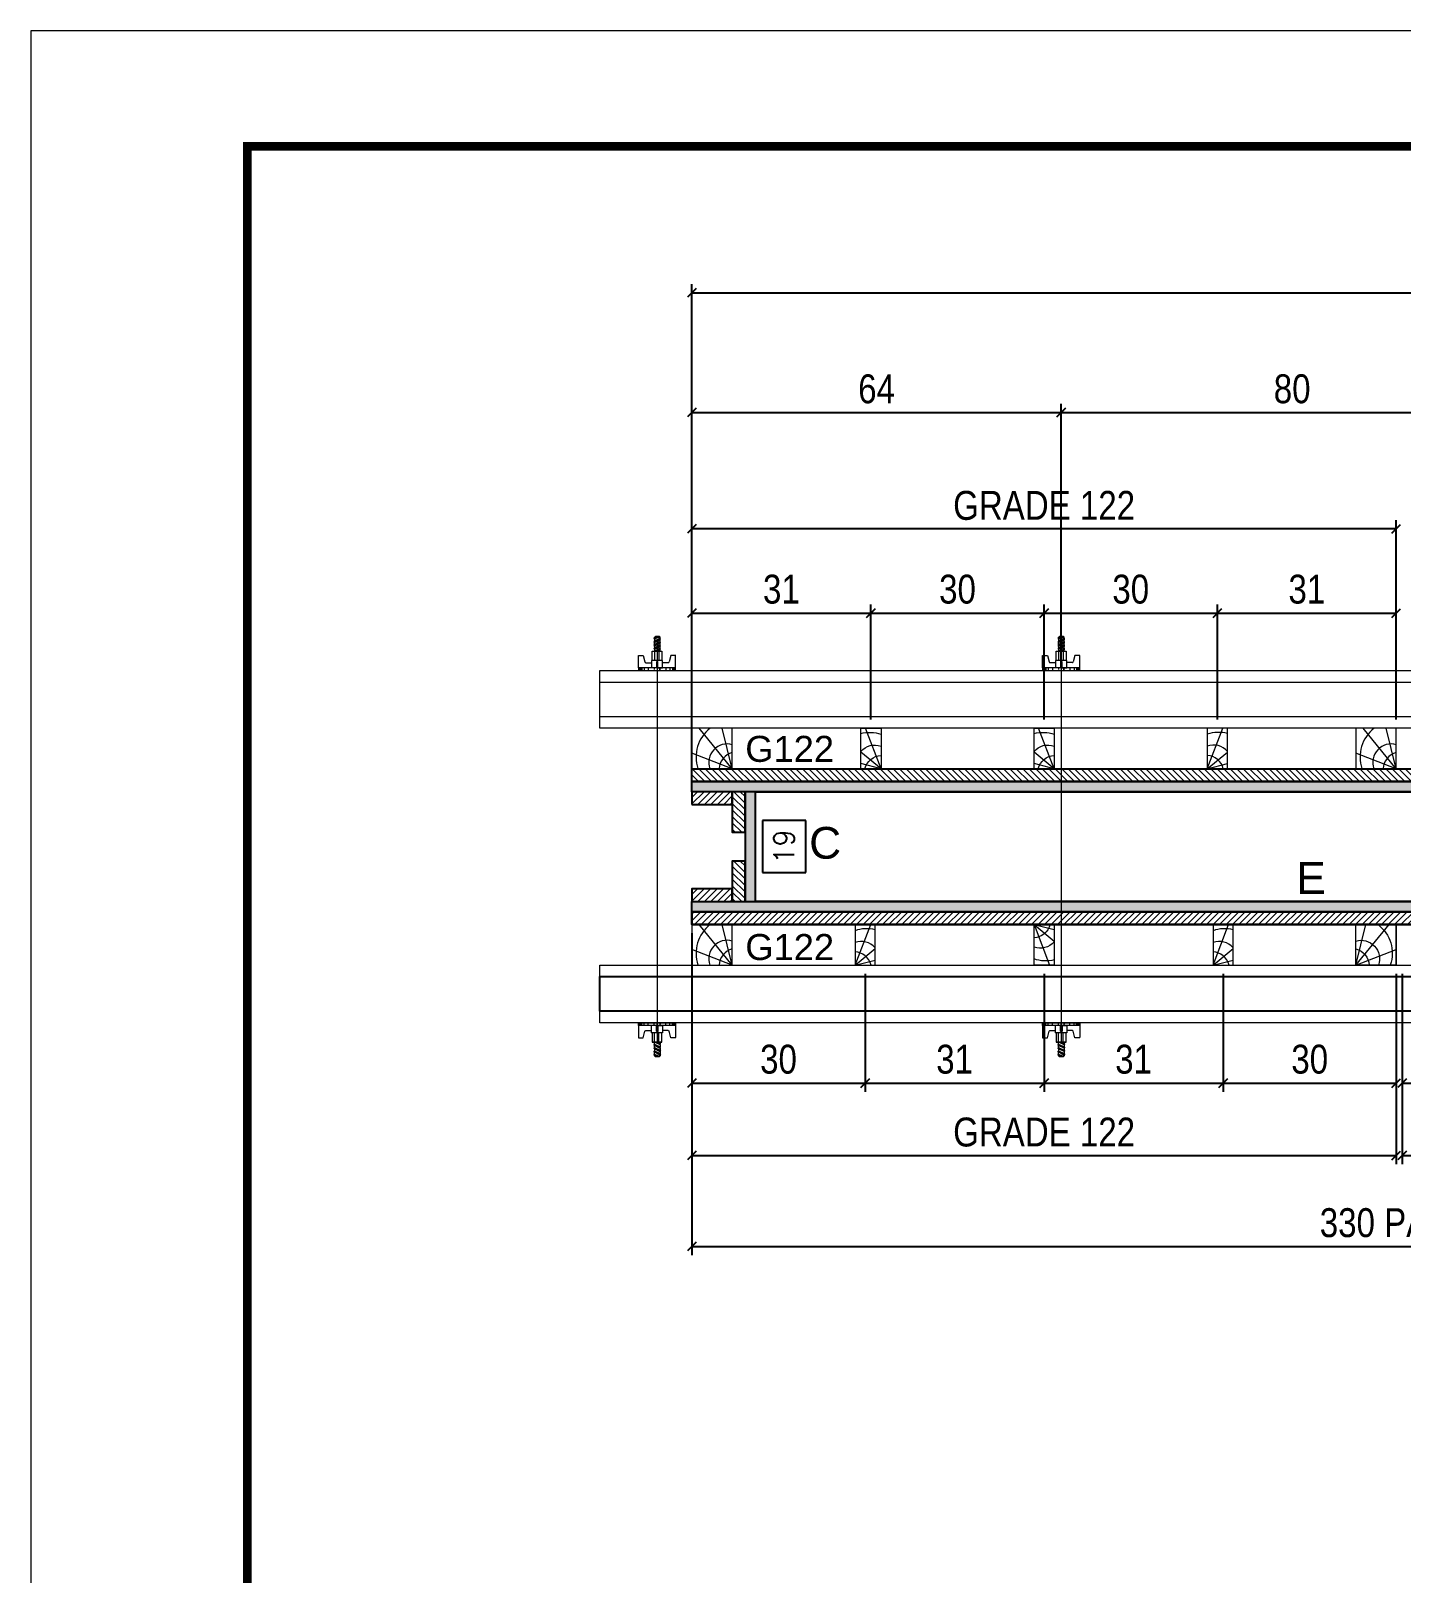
# Model space of a CAD drawing. Extents: x 28748 to 35002, y 14885 to 43501.
# Drawn here: x 30347 to 30822, y 30332 to 30866 of the extents above; entities that cross this region are included whole.
import ezdxf
from ezdxf.enums import TextEntityAlignment as Align

# ---------------------------------------------------------------- set-up
doc = ezdxf.new("R2010")
doc.units = 0
doc.linetypes.add('DASHED', pattern=[0.75, 0.5, -0.25])
for name, color, linetype, lineweight in [('CONCRETO', 251, 'Continuous', 25), ('Folhas', 255, 'Continuous', 9), ('Hachura', 251, 'Continuous', 9), ('Madeira', 126, 'Continuous', 18), ('Perfil Metálico', 224, 'Continuous', 18), ('SARRAFO DE PRESSAO', 251, 'DASHED', 9), ('Texto Seção', 7, 'Continuous', 15)]:
    doc.layers.add(name, color=color, linetype=linetype, lineweight=lineweight)
for name, color, linetype in [('COTA', 241, 'Continuous'), ('MEIO_PONT', 93, 'Continuous'), ('Painéis', 200, 'Continuous'), ('SARRAFO', 251, 'Continuous'), ('TEXTO_GERAL', 7, 'Continuous')]:
    doc.layers.add(name, color=color, linetype=linetype)
doc.styles.add('ARIAL', font='arial.ttf')
doc.styles.add('COTA TECNICA 2X', font='techl___.ttf', dxfattribs={"height": 10})
doc.styles.add('ROMANS', font='romans.shx')
doc.styles.add('SANSSERIF', font='sas_____.pfb')
doc.dimstyles.new('Cota Seção interna', dxfattribs={"dimtxt": 7, "dimasz": 6, "dimexe": 0.18, "dimexo": 2, "dimgap": -4, "dimtad": 3, "dimdec": 1, "dimlfac": 0.5, "dimzin": 12, "dimdsep": 46, "dimtxsty": 'ROMANS', "dimblk": 'ARCHTICK', "dimcen": 0.09, "dimse1": 1, "dimse2": 1, "dimsd1": 1, "dimsd2": 1, "dimclrd": 180, "dimclre": 5, "dimclrt": 1, "dimadec": 0, "dimazin": 3, "dimtfac": 1, "dimtdec": 1, "dimtofl": 0, "dimtmove": 0, "dimatfit": 3, "dimldrblk": 'ARCHTICK', "dimfxl": 1, "dimtolj": 1, "dimtzin": 0, "dimarcsym": 0})
doc.dimstyles.new('SECAO PILAR', dxfattribs={"dimtxt": 10, "dimasz": 3, "dimexe": 3, "dimexo": 3, "dimgap": 3, "dimtad": 1, "dimdec": 1, "dimlfac": 0.5, "dimzin": 12, "dimdsep": 46, "dimtxsty": 'COTA TECNICA 2X', "dimblk1": 'OBLIQUE', "dimblk2": 'OBLIQUE', "dimsah": 1, "dimcen": 0.9, "dimclrd": 256, "dimclre": 256, "dimclrt": 256, "dimadec": 1, "dimazin": 3, "dimtfac": 1, "dimtdec": 1, "dimtmove": 0, "dimatfit": 3, "dimfxl": 1, "dimtolj": 1, "dimtzin": 12, "dimarcsym": 0})

# ---------------------------------------------------------------- blocks, each defined once
blk = doc.blocks.new('9999999999')
at = {"layer": 'Folhas'}
blk.add_lwpolyline([(98138.98, 34190.21), (99623.98, 34190.21), (99623.98, 35240.21), (98138.98, 35240.21)], close=True, dxfattribs=at)
at = {"layer": 'Folhas', "color": 30, "const_width": 3}
blk.add_lwpolyline([(98213.98, 34230.21), (99583.98, 34230.21), (99583.98, 35200.21), (98213.98, 35200.21)], close=True, dxfattribs=at)
blk = doc.blocks.new('*D930')
at = {"layer": 'COTA', "color": 180, "lineweight": -2, "transparency": 16777216}
for p, q in [((30615.24, 30592.93), (30600.24, 30592.93)), ((30600.24, 30592.93), (30600.24, 30574.93)), ((30615.24, 30574.93), (30615.24, 30592.93)), ((30600.24, 30574.93), (30615.24, 30574.93))]:
    blk.add_line(p, q, dxfattribs=at)
at = {"layer": 'Defpoints', "color": 0, "transparency": 16777216}
for p in [(30598.23, 30602.93), (30598.23, 30564.93), (30619.24, 30564.93)]:
    blk.add_point(p, dxfattribs=at)
at = {"layer": 'COTA', "color": 1, "transparency": 16777216, "insert": (30607.74, 30583.93), "char_height": 7, "attachment_point": 5, "rotation": 90, "style": 'ROMANS'}
blk.add_mtext('\\A1;19', dxfattribs=at)
blk = doc.blocks.new('_ArchTick')
at = {"color": 0, "linetype": 'ByBlock', "const_width": 0.15}
blk.add_lwpolyline([(-0.5, -0.5), (0.5, 0.5)], dxfattribs=at)
blk = doc.blocks.new('*D1834')
at = {"layer": 'COTA', "color": 180, "lineweight": -2, "transparency": 16777216}
for p, q in [((30948.83, 30603.43), (30922.83, 30603.43)), ((30922.83, 30603.43), (30922.83, 30588.43)), ((30948.83, 30588.43), (30948.83, 30603.43)), ((30922.83, 30588.43), (30948.83, 30588.43))]:
    blk.add_line(p, q, dxfattribs=at)
at = {"layer": 'Defpoints', "color": 0, "transparency": 16777216}
for p in [(30597.83, 30602.93), (31273.83, 30602.93), (30597.83, 30584.43)]:
    blk.add_point(p, dxfattribs=at)
at = {"layer": 'COTA', "color": 1, "transparency": 16777216, "insert": (30935.83, 30595.93), "char_height": 7, "attachment_point": 5, "style": 'ROMANS'}
blk.add_mtext('\\A1;338', dxfattribs=at)
blk = doc.blocks.new('C')
at = {"layer": 'Hachura', "color": 0}
for p, q in [((0, 3.22), (0, -3.22)), ((0.45, 3.22), (0, 3.22)), ((0.46, 3.16), (0, 3.16)), ((0.46, 3.05), (0, 3.05)), ((0.46, 2.88), (0, 2.88)), ((0, 2.75), (0, -1.16)), ((0.45, -3.23), (0.45, 3.22)), ((0.45, 3.22), (2.58, 3.22)), ((2.58, 3.22), (2.58, 2.39)), ((0.46, 2.65), (0, 2.65)), ((0.46, 2.23), (0, 2.23)), ((0.46, 1.51), (0, 1.51)), ((0.39, 0.49), (0.17, 0.49)), ((1.74, 0.97), (0.45, 0.97)), ((1.45, 0.1), (0.45, 0.1)), ((1.35, 1.94), (1.35, 0.96)), ((2.58, 2.39), (1.47, 2.09)), ((1.74, -0.97), (1.74, 0.97)), ((1.74, 0.97), (1.74, 0.84)), ((1.74, 0.97), (1.74, 0.84)), ((1.74, 0.84), (3.35, 0.84)), ((3.35, 0.45), (1.74, 0.45)), ((3.32, 0.84), (3.32, -0.84)), ((3.35, 0.84), (3.35, -0.84)), ((3.68, 0.45), (3.35, 0.45)), ((3.84, -0.52), (3.35, 0.45)), ((3.35, 0.06), (3.67, -0.57)), ((3.68, 0.45), (4.16, -0.52)), ((3.72, 0.5), (4.25, -0.57)), ((4.37, -0.55), (3.83, 0.53)), ((4.15, 0.45), (3.93, 0.45)), ((4.42, -0.52), (3.93, 0.45)), ((4.15, 0.45), (4.26, 0.45)), ((4.26, 0.45), (4.74, -0.52)), ((4.3, 0.5), (4.83, -0.57)), ((4.95, -0.55), (4.41, 0.53)), ((4.51, 0.45), (4.84, 0.45)), ((5, -0.52), (4.51, 0.45)), ((4.84, 0.45), (5.32, -0.52)), ((4.88, 0.5), (5.41, -0.57)), ((5.53, -0.55), (4.99, 0.53)), ((5.58, -0.52), (5.09, 0.45)), ((5.42, 0.45), (5.09, 0.45)), ((5.58, -0.52), (5.09, 0.45)), ((5.42, 0.45), (5.74, -0.19)), ((5.46, 0.5), (5.74, -0.07)), ((5.74, 0.19), (5.57, 0.53)), ((5.74, 0.32), (5.68, 0.45)), ((5.68, 0.45), (5.74, 0.45)), ((5.74, 0.45), (5.9, 0.29)), ((5.74, 0.45), (5.74, -0.52)), ((5.9, -0.36), (5.9, 0.29)), ((0.45, 0), (0, 0)), ((0.46, -1.52), (0, -1.52)), ((0.46, -2.23), (0, -2.23)), ((0.46, -2.65), (0, -2.65)), ((0.08, -0.48), (0.29, -0.48)), ((0.29, -0.48), (0.4, -0.48)), ((0.45, 0), (0.45, -0.97)), ((0.45, -0.16), (1.45, -0.16)), ((0.45, -0.65), (0.45, -0.32)), ((0.45, -3.23), (0.45, -0.65)), ((0.45, -0.97), (1.74, -0.97)), ((1.35, -1.94), (1.35, -0.97)), ((2.58, -2.39), (1.47, -2.1)), ((3.35, -0.32), (1.74, -0.32)), ((3.35, -0.84), (1.74, -0.84)), ((2.58, -3.23), (2.58, -2.39)), ((3.35, -0.07), (3.58, -0.52)), ((3.35, -0.52), (3.58, -0.52)), ((3.84, -0.52), (4.16, -0.52)), ((4.42, -0.52), (4.74, -0.52)), ((4.63, -0.52), (4.74, -0.52)), ((5, -0.52), (5.32, -0.52)), ((5.58, -0.52), (5.74, -0.52)), ((5.74, -0.52), (5.9, -0.36)), ((5.74, -0.52), (5.74, -0.52)), ((0.46, -2.88), (0, -2.88)), ((0.46, -3.05), (0, -3.05)), ((0.46, -3.16), (0, -3.16)), ((0, -3.22), (2.57, -3.22))]:
    blk.add_line(p, q, dxfattribs=at)
for centre, radius, start, end in [((1.52, 1.94), 0.161, 104.7436, 180), ((1.44, -0.03), 0.129, 272.695, 87.305), ((3.81, 0.39), 0.143, 25.5688, 154.4312), ((4.39, 0.39), 0.143, 25.5688, 154.4312), ((4.97, 0.39), 0.143, 25.5688, 154.4312), ((5.55, 0.39), 0.143, 25.5688, 154.4312), ((0.17, -0.37), 0.174, 221.744, 317.8592), ((1.52, -1.94), 0.161, 180, 255.2564), ((3.71, -0.4), 0.174, 222.1408, 318.256), ((4.29, -0.4), 0.174, 222.1408, 318.256), ((4.87, -0.4), 0.174, 222.1408, 318.256), ((5.45, -0.4), 0.174, 222.1408, 318.256), ((5.61, -0.4), 0.174, 317.8592, 318.256)]:
    blk.add_arc(centre, radius, start, end, dxfattribs=at)
blk = doc.blocks.new('_Oblique')
at = {"color": 0, "linetype": 'ByBlock', "lineweight": -2}
blk.add_line((-0.5, -0.5), (0.5, 0.5), dxfattribs=at)
blk = doc.blocks.new('*D1835')
at = {"layer": 'COTA', "lineweight": -2, "transparency": 16777216}
for p, q in [((30575.83, 30553.93), (30575.83, 30442.44)), ((31235.83, 30553.93), (31235.83, 30442.44)), ((30575.83, 30445.44), (31235.83, 30445.44))]:
    blk.add_line(p, q, dxfattribs=at)
at = {"layer": 'Defpoints', "color": 0, "transparency": 16777216}
for p in [(30575.83, 30556.93), (31235.83, 30556.93), (31235.83, 30445.44)]:
    blk.add_point(p, dxfattribs=at)
at = {"layer": 'COTA', "lineweight": -2, "transparency": 16777216, "xscale": 3, "yscale": 3, "zscale": 3, "rotation": 180}
blk.add_blockref('_Oblique', (30575.83, 30445.44), dxfattribs=at)
at = {"layer": 'COTA', "lineweight": -2, "transparency": 16777216, "xscale": 3, "yscale": 3, "zscale": 3}
blk.add_blockref('_Oblique', (31235.83, 30445.44), dxfattribs=at)
at = {"layer": 'COTA', "transparency": 16777216, "insert": (30824.83, 30453.66), "char_height": 10, "attachment_point": 5, "style": 'COTA TECNICA 2X'}
blk.add_mtext('\\A1;330 PAINEL', dxfattribs=at)
blk = doc.blocks.new('PONTALETE')
at = {"layer": 'Madeira'}
for q in [(2.71, 7), (7, 5.76), (7, 1.74)]:
    blk.add_line((0, 0), q, dxfattribs=at)
blk.add_lwpolyline([(0, 0), (7, 0), (7, 7), (0, 7)], close=True, dxfattribs=at)
for centre, radius, start, end in [((2.04, 0.06), 6.23, 37.2818, 109.0913), ((1.09, 0.9), 3.19, 343.603, 109.9847), ((-0.21, -0.78), 3.09, 14.6322, 86.0383)]:
    blk.add_arc(centre, radius, start, end, dxfattribs=at)
blk = doc.blocks.new('MEIO PONTALETE')
at = {"layer": 'Madeira'}
for q in [(2.71, 7), (3.5, 2.88), (3.5, 0.87)]:
    blk.add_line((0, 0), q, dxfattribs=at)
blk.add_lwpolyline([(0, 0), (3.5, 0), (3.5, 7), (0, 7)], close=True, dxfattribs=at)
for centre, radius, start, end in [((2.04, 0.06), 6.23, 76.4499, 109.0913), ((1.09, 0.9), 3.19, 40.9063, 109.9847), ((-0.21, -0.78), 3.09, 14.6322, 86.0383)]:
    blk.add_arc(centre, radius, start, end, dxfattribs=at)
blk = doc.blocks.new('*D1779')
at = {"layer": 'COTA', "lineweight": -2, "transparency": 16777216}
for p, q in [((30575.83, 30539.93), (30575.83, 30499.06)), ((30635.83, 30539.93), (30635.83, 30499.06)), ((30575.83, 30502.06), (30635.83, 30502.06))]:
    blk.add_line(p, q, dxfattribs=at)
at = {"layer": 'Defpoints', "color": 0, "transparency": 16777216}
for p in [(30575.83, 30542.93), (30635.83, 30542.93), (30635.83, 30502.06)]:
    blk.add_point(p, dxfattribs=at)
at = {"layer": 'COTA', "lineweight": -2, "transparency": 16777216, "xscale": 3, "yscale": 3, "zscale": 3, "rotation": 180}
blk.add_blockref('_Oblique', (30575.83, 30502.06), dxfattribs=at)
at = {"layer": 'COTA', "lineweight": -2, "transparency": 16777216, "xscale": 3, "yscale": 3, "zscale": 3}
blk.add_blockref('_Oblique', (30635.83, 30502.06), dxfattribs=at)
at = {"layer": 'COTA', "transparency": 16777216, "insert": (30605.83, 30510.27), "char_height": 10, "attachment_point": 5, "style": 'COTA TECNICA 2X'}
blk.add_mtext('\\A1;30', dxfattribs=at)
blk = doc.blocks.new('*D1780')
at = {"layer": 'COTA', "lineweight": -2, "transparency": 16777216}
for p, q in [((30635.83, 30539.93), (30635.83, 30499.06)), ((30697.83, 30539.93), (30697.83, 30499.06)), ((30635.83, 30502.06), (30697.83, 30502.06))]:
    blk.add_line(p, q, dxfattribs=at)
at = {"layer": 'Defpoints', "color": 0, "transparency": 16777216}
for p in [(30635.83, 30542.93), (30697.83, 30542.93), (30697.83, 30502.06)]:
    blk.add_point(p, dxfattribs=at)
at = {"layer": 'COTA', "lineweight": -2, "transparency": 16777216, "xscale": 3, "yscale": 3, "zscale": 3, "rotation": 180}
blk.add_blockref('_Oblique', (30635.83, 30502.06), dxfattribs=at)
at = {"layer": 'COTA', "lineweight": -2, "transparency": 16777216, "xscale": 3, "yscale": 3, "zscale": 3}
blk.add_blockref('_Oblique', (30697.83, 30502.06), dxfattribs=at)
at = {"layer": 'COTA', "transparency": 16777216, "insert": (30666.83, 30510.27), "char_height": 10, "attachment_point": 5, "style": 'COTA TECNICA 2X'}
blk.add_mtext('\\A1;31', dxfattribs=at)
blk = doc.blocks.new('*D1781')
at = {"layer": 'COTA', "lineweight": -2, "transparency": 16777216}
for p, q in [((30697.83, 30539.93), (30697.83, 30499.06)), ((30759.83, 30539.93), (30759.83, 30499.06)), ((30697.83, 30502.06), (30759.83, 30502.06))]:
    blk.add_line(p, q, dxfattribs=at)
at = {"layer": 'Defpoints', "color": 0, "transparency": 16777216}
for p in [(30697.83, 30542.93), (30759.83, 30542.93), (30759.83, 30502.06)]:
    blk.add_point(p, dxfattribs=at)
at = {"layer": 'COTA', "lineweight": -2, "transparency": 16777216, "xscale": 3, "yscale": 3, "zscale": 3, "rotation": 180}
blk.add_blockref('_Oblique', (30697.83, 30502.06), dxfattribs=at)
at = {"layer": 'COTA', "lineweight": -2, "transparency": 16777216, "xscale": 3, "yscale": 3, "zscale": 3}
blk.add_blockref('_Oblique', (30759.83, 30502.06), dxfattribs=at)
at = {"layer": 'COTA', "transparency": 16777216, "insert": (30728.83, 30510.27), "char_height": 10, "attachment_point": 5, "style": 'COTA TECNICA 2X'}
blk.add_mtext('\\A1;31', dxfattribs=at)
blk = doc.blocks.new('*D1782')
at = {"layer": 'COTA', "lineweight": -2, "transparency": 16777216}
for p, q in [((30759.83, 30539.93), (30759.83, 30499.06)), ((30819.83, 30539.93), (30819.83, 30499.06)), ((30759.83, 30502.06), (30819.83, 30502.06))]:
    blk.add_line(p, q, dxfattribs=at)
at = {"layer": 'Defpoints', "color": 0, "transparency": 16777216}
for p in [(30759.83, 30542.93), (30819.83, 30542.93), (30819.83, 30502.06)]:
    blk.add_point(p, dxfattribs=at)
at = {"layer": 'COTA', "lineweight": -2, "transparency": 16777216, "xscale": 3, "yscale": 3, "zscale": 3, "rotation": 180}
blk.add_blockref('_Oblique', (30759.83, 30502.06), dxfattribs=at)
at = {"layer": 'COTA', "lineweight": -2, "transparency": 16777216, "xscale": 3, "yscale": 3, "zscale": 3}
blk.add_blockref('_Oblique', (30819.83, 30502.06), dxfattribs=at)
at = {"layer": 'COTA', "transparency": 16777216, "insert": (30789.83, 30510.27), "char_height": 10, "attachment_point": 5, "style": 'COTA TECNICA 2X'}
blk.add_mtext('\\A1;30', dxfattribs=at)
blk = doc.blocks.new('*D1783')
at = {"layer": 'COTA', "lineweight": -2, "transparency": 16777216}
for p, q in [((30575.83, 30539.93), (30575.83, 30473.93)), ((30819.83, 30539.93), (30819.83, 30473.93)), ((30575.83, 30476.93), (30819.83, 30476.93))]:
    blk.add_line(p, q, dxfattribs=at)
at = {"layer": 'Defpoints', "color": 0, "transparency": 16777216}
for p in [(30575.83, 30542.93), (30819.83, 30542.93), (30819.83, 30476.93)]:
    blk.add_point(p, dxfattribs=at)
at = {"layer": 'COTA', "lineweight": -2, "transparency": 16777216, "xscale": 3, "yscale": 3, "zscale": 3, "rotation": 180}
blk.add_blockref('_Oblique', (30575.83, 30476.93), dxfattribs=at)
at = {"layer": 'COTA', "lineweight": -2, "transparency": 16777216, "xscale": 3, "yscale": 3, "zscale": 3}
blk.add_blockref('_Oblique', (30819.83, 30476.93), dxfattribs=at)
at = {"layer": 'COTA', "transparency": 16777216, "insert": (30697.83, 30485.04), "char_height": 10, "attachment_point": 5, "style": 'COTA TECNICA 2X'}
blk.add_mtext('\\A1;GRADE 122', dxfattribs=at)
blk = doc.blocks.new('*D874')
at = {"layer": 'COTA', "lineweight": -2, "transparency": 16777216}
for p, q in [((30575.83, 30627.93), (30575.83, 30667.81)), ((30637.83, 30627.93), (30637.83, 30667.81)), ((30575.83, 30664.81), (30637.83, 30664.81))]:
    blk.add_line(p, q, dxfattribs=at)
at = {"layer": 'Defpoints', "color": 0, "transparency": 16777216}
for p in [(30637.83, 30664.81), (30575.83, 30624.93), (30637.83, 30624.93)]:
    blk.add_point(p, dxfattribs=at)
at = {"layer": 'COTA', "lineweight": -2, "transparency": 16777216, "xscale": 3, "yscale": 3, "zscale": 3, "rotation": 180}
blk.add_blockref('_Oblique', (30575.83, 30664.81), dxfattribs=at)
at = {"layer": 'COTA', "lineweight": -2, "transparency": 16777216, "xscale": 3, "yscale": 3, "zscale": 3}
blk.add_blockref('_Oblique', (30637.83, 30664.81), dxfattribs=at)
at = {"layer": 'COTA', "transparency": 16777216, "insert": (30606.83, 30673.03), "char_height": 10, "attachment_point": 5, "style": 'COTA TECNICA 2X'}
blk.add_mtext('\\A1;31', dxfattribs=at)
blk = doc.blocks.new('*D875')
at = {"layer": 'COTA', "lineweight": -2, "transparency": 16777216}
for p, q in [((30637.83, 30627.93), (30637.83, 30667.81)), ((30697.83, 30627.93), (30697.83, 30667.81)), ((30637.83, 30664.81), (30697.83, 30664.81))]:
    blk.add_line(p, q, dxfattribs=at)
at = {"layer": 'Defpoints', "color": 0, "transparency": 16777216}
for p in [(30697.83, 30664.81), (30637.83, 30624.93), (30697.83, 30624.93)]:
    blk.add_point(p, dxfattribs=at)
at = {"layer": 'COTA', "lineweight": -2, "transparency": 16777216, "xscale": 3, "yscale": 3, "zscale": 3, "rotation": 180}
blk.add_blockref('_Oblique', (30637.83, 30664.81), dxfattribs=at)
at = {"layer": 'COTA', "lineweight": -2, "transparency": 16777216, "xscale": 3, "yscale": 3, "zscale": 3}
blk.add_blockref('_Oblique', (30697.83, 30664.81), dxfattribs=at)
at = {"layer": 'COTA', "transparency": 16777216, "insert": (30667.83, 30673.03), "char_height": 10, "attachment_point": 5, "style": 'COTA TECNICA 2X'}
blk.add_mtext('\\A1;30', dxfattribs=at)
blk = doc.blocks.new('*D876')
at = {"layer": 'COTA', "lineweight": -2, "transparency": 16777216}
for p, q in [((30697.83, 30627.93), (30697.83, 30667.81)), ((30757.83, 30627.93), (30757.83, 30667.81)), ((30697.83, 30664.81), (30757.83, 30664.81))]:
    blk.add_line(p, q, dxfattribs=at)
at = {"layer": 'Defpoints', "color": 0, "transparency": 16777216}
for p in [(30757.83, 30664.81), (30697.83, 30624.93), (30757.83, 30624.93)]:
    blk.add_point(p, dxfattribs=at)
at = {"layer": 'COTA', "lineweight": -2, "transparency": 16777216, "xscale": 3, "yscale": 3, "zscale": 3, "rotation": 180}
blk.add_blockref('_Oblique', (30697.83, 30664.81), dxfattribs=at)
at = {"layer": 'COTA', "lineweight": -2, "transparency": 16777216, "xscale": 3, "yscale": 3, "zscale": 3}
blk.add_blockref('_Oblique', (30757.83, 30664.81), dxfattribs=at)
at = {"layer": 'COTA', "transparency": 16777216, "insert": (30727.83, 30673.03), "char_height": 10, "attachment_point": 5, "style": 'COTA TECNICA 2X'}
blk.add_mtext('\\A1;30', dxfattribs=at)
blk = doc.blocks.new('*D877')
at = {"layer": 'COTA', "lineweight": -2, "transparency": 16777216}
for p, q in [((30757.83, 30627.93), (30757.83, 30667.81)), ((30819.83, 30627.93), (30819.83, 30667.81)), ((30757.83, 30664.81), (30819.83, 30664.81))]:
    blk.add_line(p, q, dxfattribs=at)
at = {"layer": 'Defpoints', "color": 0, "transparency": 16777216}
for p in [(30819.83, 30664.81), (30757.83, 30624.93), (30819.83, 30624.93)]:
    blk.add_point(p, dxfattribs=at)
at = {"layer": 'COTA', "lineweight": -2, "transparency": 16777216, "xscale": 3, "yscale": 3, "zscale": 3, "rotation": 180}
blk.add_blockref('_Oblique', (30757.83, 30664.81), dxfattribs=at)
at = {"layer": 'COTA', "lineweight": -2, "transparency": 16777216, "xscale": 3, "yscale": 3, "zscale": 3}
blk.add_blockref('_Oblique', (30819.83, 30664.81), dxfattribs=at)
at = {"layer": 'COTA', "transparency": 16777216, "insert": (30788.83, 30673.03), "char_height": 10, "attachment_point": 5, "style": 'COTA TECNICA 2X'}
blk.add_mtext('\\A1;31', dxfattribs=at)
blk = doc.blocks.new('*D878')
at = {"layer": 'COTA', "lineweight": -2, "transparency": 16777216}
for p, q in [((30575.83, 30627.93), (30575.83, 30696.93)), ((30819.83, 30693.93), (30575.83, 30693.93)), ((30819.83, 30627.93), (30819.83, 30696.93))]:
    blk.add_line(p, q, dxfattribs=at)
at = {"layer": 'Defpoints', "color": 0, "transparency": 16777216}
for p in [(30575.83, 30693.93), (30575.83, 30624.93), (30819.83, 30624.93)]:
    blk.add_point(p, dxfattribs=at)
at = {"layer": 'COTA', "lineweight": -2, "transparency": 16777216, "xscale": 3, "yscale": 3, "zscale": 3, "rotation": 180}
blk.add_blockref('_Oblique', (30575.83, 30693.93), dxfattribs=at)
at = {"layer": 'COTA', "lineweight": -2, "transparency": 16777216, "xscale": 3, "yscale": 3, "zscale": 3}
blk.add_blockref('_Oblique', (30819.83, 30693.93), dxfattribs=at)
at = {"layer": 'COTA', "transparency": 16777216, "insert": (30697.83, 30702.03), "char_height": 10, "attachment_point": 5, "style": 'COTA TECNICA 2X'}
blk.add_mtext('\\A1;GRADE 122', dxfattribs=at)
blk = doc.blocks.new('*D943')
at = {"layer": 'COTA', "lineweight": -2, "transparency": 16777216}
for p, q in [((30821.83, 30539.93), (30821.83, 30473.93)), ((30981.83, 30539.93), (30981.83, 30473.93)), ((30821.83, 30476.93), (30981.83, 30476.93))]:
    blk.add_line(p, q, dxfattribs=at)
at = {"layer": 'Defpoints', "color": 0, "transparency": 16777216}
for p in [(30821.83, 30542.93), (30981.83, 30542.93), (30981.83, 30476.93)]:
    blk.add_point(p, dxfattribs=at)
at = {"layer": 'COTA', "lineweight": -2, "transparency": 16777216, "xscale": 3, "yscale": 3, "zscale": 3, "rotation": 180}
blk.add_blockref('_Oblique', (30821.83, 30476.93), dxfattribs=at)
at = {"layer": 'COTA', "lineweight": -2, "transparency": 16777216, "xscale": 3, "yscale": 3, "zscale": 3}
blk.add_blockref('_Oblique', (30981.83, 30476.93), dxfattribs=at)
at = {"layer": 'COTA', "transparency": 16777216, "insert": (30901.83, 30485.06), "char_height": 10, "attachment_point": 5, "style": 'COTA TECNICA 2X'}
blk.add_mtext('\\A1;GRADE 80', dxfattribs=at)
blk = doc.blocks.new('*D945')
at = {"layer": 'COTA', "lineweight": -2, "transparency": 16777216}
for p, q in [((30821.83, 30539.93), (30821.83, 30499.06)), ((30875.83, 30539.93), (30875.83, 30499.06)), ((30821.83, 30502.06), (30875.83, 30502.06))]:
    blk.add_line(p, q, dxfattribs=at)
at = {"layer": 'Defpoints', "color": 0, "transparency": 16777216}
for p in [(30821.83, 30542.93), (30875.83, 30542.93), (30875.83, 30502.06)]:
    blk.add_point(p, dxfattribs=at)
at = {"layer": 'COTA', "lineweight": -2, "transparency": 16777216, "xscale": 3, "yscale": 3, "zscale": 3, "rotation": 180}
blk.add_blockref('_Oblique', (30821.83, 30502.06), dxfattribs=at)
at = {"layer": 'COTA', "lineweight": -2, "transparency": 16777216, "xscale": 3, "yscale": 3, "zscale": 3}
blk.add_blockref('_Oblique', (30875.83, 30502.06), dxfattribs=at)
at = {"layer": 'COTA', "transparency": 16777216, "insert": (30848.83, 30510.13), "char_height": 10, "attachment_point": 5, "style": 'COTA TECNICA 2X'}
blk.add_mtext('\\A1;27', dxfattribs=at)
blk = doc.blocks.new('*D1847')
at = {"layer": 'COTA', "lineweight": -2, "transparency": 16777216}
for p, q in [((30575.83, 30627.93), (30575.83, 30737.29)), ((30703.75, 30647.93), (30703.75, 30737.29)), ((30575.83, 30734.29), (30703.75, 30734.29))]:
    blk.add_line(p, q, dxfattribs=at)
at = {"layer": 'Defpoints', "color": 0, "transparency": 16777216}
for p in [(30703.75, 30734.29), (30703.75, 30644.93), (30575.83, 30624.93)]:
    blk.add_point(p, dxfattribs=at)
at = {"layer": 'COTA', "lineweight": -2, "transparency": 16777216, "xscale": 3, "yscale": 3, "zscale": 3, "rotation": 180}
blk.add_blockref('_Oblique', (30575.83, 30734.29), dxfattribs=at)
at = {"layer": 'COTA', "lineweight": -2, "transparency": 16777216, "xscale": 3, "yscale": 3, "zscale": 3}
blk.add_blockref('_Oblique', (30703.75, 30734.29), dxfattribs=at)
at = {"layer": 'COTA', "transparency": 16777216, "insert": (30639.79, 30742.39), "char_height": 10, "attachment_point": 5, "style": 'COTA TECNICA 2X'}
blk.add_mtext('\\A1;64', dxfattribs=at)
blk = doc.blocks.new('*D1848')
at = {"layer": 'COTA', "linetype": 'ByBlock', "lineweight": -2, "transparency": 16777216}
for p, q in [((30703.75, 30647.93), (30703.75, 30737.29)), ((30863.75, 30647.93), (30863.75, 30737.29)), ((30703.75, 30734.29), (30863.75, 30734.29))]:
    blk.add_line(p, q, dxfattribs=at)
at = {"layer": 'Defpoints', "color": 0, "linetype": 'ByBlock', "transparency": 16777216}
for p in [(30863.75, 30734.29), (30703.75, 30644.93), (30863.75, 30644.93)]:
    blk.add_point(p, dxfattribs=at)
at = {"layer": 'COTA', "linetype": 'ByBlock', "lineweight": -2, "transparency": 16777216, "xscale": 3, "yscale": 3, "zscale": 3, "rotation": 180}
blk.add_blockref('_Oblique', (30703.75, 30734.29), dxfattribs=at)
at = {"layer": 'COTA', "linetype": 'ByBlock', "lineweight": -2, "transparency": 16777216, "xscale": 3, "yscale": 3, "zscale": 3}
blk.add_blockref('_Oblique', (30863.75, 30734.29), dxfattribs=at)
at = {"layer": 'COTA', "linetype": 'ByBlock', "transparency": 16777216, "insert": (30783.75, 30742.41), "char_height": 10, "attachment_point": 5, "style": 'COTA TECNICA 2X'}
blk.add_mtext('\\A1;80', dxfattribs=at)
blk = doc.blocks.new('*D1851')
at = {"layer": 'COTA', "linetype": 'ByBlock', "lineweight": -2, "transparency": 16777216}
for p, q in [((30575.83, 30605.93), (30575.83, 30778.71)), ((31295.83, 30605.93), (31295.83, 30778.71)), ((30575.83, 30775.71), (31295.83, 30775.71))]:
    blk.add_line(p, q, dxfattribs=at)
at = {"layer": 'Defpoints', "color": 0, "linetype": 'ByBlock', "transparency": 16777216}
for p in [(31295.83, 30775.71), (30575.83, 30602.93), (31295.83, 30602.93)]:
    blk.add_point(p, dxfattribs=at)
at = {"layer": 'COTA', "linetype": 'ByBlock', "lineweight": -2, "transparency": 16777216, "xscale": 3, "yscale": 3, "zscale": 3, "rotation": 180}
blk.add_blockref('_Oblique', (30575.83, 30775.71), dxfattribs=at)
at = {"layer": 'COTA', "linetype": 'ByBlock', "lineweight": -2, "transparency": 16777216, "xscale": 3, "yscale": 3, "zscale": 3}
blk.add_blockref('_Oblique', (31295.83, 30775.71), dxfattribs=at)
at = {"layer": 'COTA', "linetype": 'ByBlock', "transparency": 16777216, "insert": (30935.83, 30783.93), "char_height": 10, "attachment_point": 5, "style": 'COTA TECNICA 2X'}
blk.add_mtext('\\A1;360 PAINEL', dxfattribs=at)

msp = doc.modelspace()

# ---------------------------------------------------------------- hatches: boundary and pattern name
at = {"layer": 'Hachura'}
h = msp.add_hatch(dxfattribs=at)
h.set_pattern_fill('ANSI31', color=256, scale=0.5, angle=270, style=0)
h.set_pattern_definition([(315, (23354.4576, 19479.0238), (1.12253202, 1.12253202), [])])
h.paths.add_polyline_path([(30575.83, 30610.93), (30575.83, 30606.53), (31295.83, 30606.53), (31295.83, 30610.93)])
h = msp.add_hatch(color=256, dxfattribs=at)
h.dxf.hatch_style = 1
h.paths.add_polyline_path([(31295.83, 30606.53), (31295.83, 30602.93), (30575.83, 30602.93), (30575.83, 30606.53)])
h = msp.add_hatch(dxfattribs=at)
h.set_pattern_fill('ANSI31', color=256, scale=0.5, angle=180, style=0)
h.set_pattern_definition([(225, (21799.2955, 7810.7183), (1.12253202, -1.12253202), [])])
h.paths.add_polyline_path([(30589.83, 30602.93), (30589.83, 30598.53), (30575.83, 30598.53), (30575.83, 30602.93)])
h = msp.add_hatch(dxfattribs=at)
h.set_pattern_fill('ANSI31', color=256, scale=0.5, angle=90, style=0)
h.set_pattern_definition([(135, (8728.0392, 40323.8783), (-1.12253202, -1.12253202), [])])
h.paths.add_polyline_path([(30589.83, 30602.93), (30594.23, 30602.93), (30594.23, 30588.93), (30589.83, 30588.93)])
h = msp.add_hatch(color=256, dxfattribs=at)
h.dxf.hatch_style = 1
h.paths.add_polyline_path([(30597.83, 30602.93), (30594.23, 30602.93), (30594.23, 30564.93), (30597.83, 30564.93)])
h = msp.add_hatch(dxfattribs=at)
h.set_pattern_fill('ANSI31', color=256, scale=0.5, angle=90, style=0)
h.set_pattern_definition([(135, (8728.0392, 40299.8783), (-1.12253202, -1.12253202), [])])
h.paths.add_polyline_path([(30589.83, 30578.93), (30594.23, 30578.93), (30594.23, 30564.93), (30589.83, 30564.93)])
h = msp.add_hatch(dxfattribs=at)
h.set_pattern_fill('ANSI31', color=256, scale=0.5, angle=180, style=0)
h.set_pattern_definition([(225, (21799.2955, 7777.1183), (1.12253202, -1.12253202), [])])
h.paths.add_polyline_path([(30589.83, 30569.33), (30589.83, 30564.93), (30575.83, 30564.93), (30575.83, 30569.33)])
h = msp.add_hatch(color=256, dxfattribs=at)
h.dxf.hatch_style = 1
h.paths.add_polyline_path([(30575.83, 30564.93), (31235.83, 30564.93), (31235.83, 30561.33), (30575.83, 30561.33)])
h = msp.add_hatch(dxfattribs=at)
h.set_pattern_fill('ANSI31', color=256, scale=0.5, angle=360, style=0)
h.set_pattern_definition([(45, (41120.1992, 53452.7347), (-1.12253202, 1.12253202), [])])
h.paths.add_polyline_path([(30575.83, 30561.33), (30575.83, 30556.93), (31235.83, 30556.93), (31235.83, 30561.33)])

# ---------------------------------------------------------------- linework, layer by layer
at = {"layer": 'CONCRETO', "color": 2}
msp.add_lwpolyline([(31273.83, 30126.93), (31235.83, 30126.93), (31235.83, 30564.93), (30597.83, 30564.93), (30597.83, 30602.93), (31273.83, 30602.93)], close=True, dxfattribs=at)
at = {"layer": 'Hachura'}
for p, q in [((30563.75, 30655.73), (30563.76, 30515.93)), ((30703.75, 30655.74), (30703.76, 30515.94))]:
    msp.add_line(p, q, dxfattribs=at)
at = {"layer": 'Madeira'}
for points in [[(31295.83, 30610.93), (31295.83, 30624.93), (30575.83, 30624.93), (30575.83, 30610.93)], [(30575.83, 30624.93), (30575.83, 30610.93), (30819.83, 30610.93), (30819.83, 30624.93)], [(30575.83, 30556.93), (30575.83, 30542.93), (30819.83, 30542.93), (30819.83, 30556.93)]]:
    msp.add_lwpolyline(points, close=True, dxfattribs=at)
at = {"layer": 'Painéis'}
for points in [[(31295.83, 30606.53), (31295.83, 30602.93), (30575.83, 30602.93), (30575.83, 30606.53)], [(30597.83, 30602.93), (30594.23, 30602.93), (30594.23, 30564.93), (30597.83, 30564.93)], [(30575.83, 30564.93), (31235.83, 30564.93), (31235.83, 30561.33), (30575.83, 30561.33)]]:
    msp.add_lwpolyline(points, close=True, dxfattribs=at)
at = {"layer": 'Perfil Metálico'}
for points in [[(30543.9, 30624.93), (30543.9, 30644.93), (31334.16, 30644.93), (31334.16, 30624.93)], [(31334.16, 30640.93), (31334.16, 30628.93), (30543.9, 30628.93), (30543.9, 30640.93)], [(30543.9, 30522.93), (30543.9, 30542.93), (31227.83, 30542.93), (31227.83, 30522.93)]]:
    msp.add_lwpolyline(points, close=True, dxfattribs=at)
at = {"layer": 'SARRAFO'}
for points in [[(31295.83, 30606.53), (30575.83, 30606.53), (30575.83, 30610.93), (31295.83, 30610.93)], [(31295.83, 30606.53), (30575.83, 30606.53), (30575.83, 30610.93), (31295.83, 30610.93)], [(30575.83, 30598.53), (30589.83, 30598.53), (30589.83, 30602.93), (30575.83, 30602.93)], [(30594.23, 30588.93), (30594.23, 30602.93), (30589.83, 30602.93), (30589.83, 30588.93)], [(30594.23, 30564.93), (30594.23, 30578.93), (30589.83, 30578.93), (30589.83, 30564.93)], [(30575.83, 30564.93), (30589.83, 30564.93), (30589.83, 30569.33), (30575.83, 30569.33)], [(31235.83, 30556.93), (30575.83, 30556.93), (30575.83, 30561.33), (31235.83, 30561.33)], [(31235.83, 30556.93), (31235.83, 30561.33), (30575.83, 30561.33), (30575.83, 30556.93)], [(31227.83, 30538.93), (31227.83, 30526.93), (30543.9, 30526.93), (30543.9, 30538.93)]]:
    msp.add_lwpolyline(points, close=True, dxfattribs=at)

# ---------------------------------------------------------------- block references
at = {"layer": 'Hachura', "linetype": 'Continuous', "yscale": 2, "zscale": 2}
for p, xscale, rotation in [((30563.75, 30644.93), 2, 90.00000000000001), ((30703.74, 30644.94), 2, 90.00000000000001), ((30563.75, 30522.93), -2, 90), ((30703.74, 30522.94), -2, 90)]:
    msp.add_blockref('C', p, dxfattribs=dict(at, xscale=xscale, rotation=rotation))
at = {"layer": 'Madeira'}
for name, p, xscale, yscale, zscale, rotation in [('PONTALETE', (30589.83, 30542.93), 2, 2, 2, 89.99999999999999), ('MEIO PONTALETE', (30694.33, 30556.93), -1.999999997962732, 1.999999997962732, 1.999999997962732, 180), ('PONTALETE', (30805.83, 30542.93), -2, 2, 2, 270)]:
    msp.add_blockref(name, p, dxfattribs=dict(at, xscale=xscale, yscale=yscale, zscale=zscale, rotation=rotation))
at = {"layer": 'Madeira', "xscale": 1.999999997962732, "yscale": 1.999999997962732, "zscale": 1.999999997962732}
for p in [(30632.33, 30542.93), (30756.33, 30542.93)]:
    msp.add_blockref('MEIO PONTALETE', p, dxfattribs=at)
at = {"layer": 'MEIO_PONT', "xscale": 2, "yscale": 2, "zscale": 2, "rotation": 89.99999999999999}
for p in [(30589.83, 30610.93), (30819.83, 30610.93)]:
    msp.add_blockref('PONTALETE', p, dxfattribs=at)
at = {"layer": 'MEIO_PONT', "yscale": 1.999999997962732, "zscale": 1.999999997962732}
for p, xscale in [((30641.33, 30610.93), -1.999999997962732), ((30701.33, 30610.93), -1.999999997962732), ((30754.33, 30610.93), 1.999999997962732)]:
    msp.add_blockref('MEIO PONTALETE', p, dxfattribs=dict(at, xscale=xscale))
at = {"layer": 'SARRAFO DE PRESSAO', "color": 6, "linetype": 'ByBlock'}
msp.add_blockref('9999999999', (-67792.14, -4373.79), dxfattribs=at)

# ---------------------------------------------------------------- texts
at = {"layer": 'Texto Seção', "color": 0, "linetype": 'Continuous', "style": 'SANSSERIF'}
msp.add_text('G122', height=9, dxfattribs=at).set_placement((30594.31, 30617.79), align=Align.MIDDLE_LEFT)
at = {"layer": 'TEXTO_GERAL', "style": 'ARIAL'}
for s, p in [('C', (30621.99, 30585.25)), ('E', (30790.31, 30573.07))]:
    msp.add_text(s, height=11, dxfattribs=at).set_placement(p, align=Align.MIDDLE_CENTER)
at = {"layer": 'TEXTO_GERAL', "color": 0, "linetype": 'Continuous', "style": 'SANSSERIF'}
msp.add_text('G122', height=9, dxfattribs=at).set_placement((30594.33, 30549.17), align=Align.MIDDLE_LEFT)

# ---------------------------------------------------------------- dimensions: what is measured, and where the dimension line sits
at = {"layer": 'COTA', "linetype": 'ByBlock'}
dim = msp.add_linear_dim(base=(31295.83, 30775.71), p1=(30575.83, 30602.93), p2=(31295.83, 30602.93), text='<> PAINEL', dimstyle='SECAO PILAR', override={"dimtmove": 1}, dxfattribs=at)
dim.commit()
dim.dimension.update_dxf_attribs({"geometry": '*D1851', "text_midpoint": (30935.83, 30783.93)})
at = {"layer": 'COTA'}
for base, p1, p2, picture, middle in [((30703.75, 30734.29), (30575.83, 30624.93), (30703.75, 30644.93), '*D1847', (30639.79, 30742.39)), ((30635.83, 30502.06), (30575.83, 30542.93), (30635.83, 30542.93), '*D1779', (30605.83, 30510.27)), ((30697.83, 30502.06), (30635.83, 30542.93), (30697.83, 30542.93), '*D1780', (30666.83, 30510.27)), ((30759.83, 30502.06), (30697.83, 30542.93), (30759.83, 30542.93), '*D1781', (30728.83, 30510.27)), ((30819.83, 30502.06), (30759.83, 30542.93), (30819.83, 30542.93), '*D1782', (30789.83, 30510.27)), ((30875.83, 30502.06), (30821.83, 30542.93), (30875.83, 30542.93), '*D945', (30848.83, 30510.13))]:
    dim = msp.add_linear_dim(base=base, p1=p1, p2=p2, dimstyle='SECAO PILAR', dxfattribs=at)
    dim.commit()
    dim.dimension.update_dxf_attribs({"geometry": picture, "text_midpoint": middle})
at = {"layer": 'COTA', "linetype": 'ByBlock'}
dim = msp.add_linear_dim(base=(30863.75, 30734.29), p1=(30703.75, 30644.93), p2=(30863.75, 30644.93), dimstyle='SECAO PILAR', override={"dimtmove": 1}, dxfattribs=at)
dim.commit()
dim.dimension.update_dxf_attribs({"geometry": '*D1848', "text_midpoint": (30783.75, 30742.41)})
at = {"layer": 'COTA'}
dim = msp.add_linear_dim(base=(30575.83, 30693.93), p1=(30819.83, 30624.93), p2=(30575.83, 30624.93), angle=180, text='GRADE <>', dimstyle='SECAO PILAR', dxfattribs=at)
dim.commit()
dim.dimension.update_dxf_attribs({"geometry": '*D878', "text_midpoint": (30697.83, 30702.03)})
for base, p1, p2, dimstyle, picture, middle in [((30637.83, 30664.81), (30575.83, 30624.93), (30637.83, 30624.93), 'SECAO PILAR', '*D874', (30606.83, 30673.03)), ((30697.83, 30664.81), (30637.83, 30624.93), (30697.83, 30624.93), 'SECAO PILAR', '*D875', (30667.83, 30673.03)), ((30757.83, 30664.81), (30697.83, 30624.93), (30757.83, 30624.93), 'SECAO PILAR', '*D876', (30727.83, 30673.03)), ((30819.83, 30664.81), (30757.83, 30624.93), (30819.83, 30624.93), 'SECAO PILAR', '*D877', (30788.83, 30673.03)), ((30597.83, 30584.43), (31273.83, 30602.93), (30597.83, 30602.93), 'Cota Seção interna', '*D1834', (30935.83, 30595.93))]:
    dim = msp.add_linear_dim(base=base, p1=p1, p2=p2, angle=180, dimstyle=dimstyle, dxfattribs=at)
    dim.commit()
    dim.dimension.update_dxf_attribs({"geometry": picture, "text_midpoint": middle})
dim = msp.add_linear_dim(base=(30619.24, 30564.93), p1=(30598.23, 30602.93), p2=(30598.23, 30564.93), angle=270, dimstyle='Cota Seção interna', dxfattribs=at)
dim.commit()
dim.dimension.update_dxf_attribs({"geometry": '*D930', "text_midpoint": (30619.24, 30583.93), "dimtype": 160})
dim = msp.add_linear_dim(base=(31235.83, 30445.44), p1=(30575.83, 30556.93), p2=(31235.83, 30556.93), text='<> PAINEL', dimstyle='SECAO PILAR', dxfattribs=at)
dim.commit()
dim.dimension.update_dxf_attribs({"geometry": '*D1835', "text_midpoint": (30824.83, 30445.44), "dimtype": 160})
for base, p1, p2, picture, middle in [((30819.83, 30476.93), (30575.83, 30542.93), (30819.83, 30542.93), '*D1783', (30697.83, 30485.04)), ((30981.83, 30476.93), (30821.83, 30542.93), (30981.83, 30542.93), '*D943', (30901.83, 30485.06))]:
    dim = msp.add_linear_dim(base=base, p1=p1, p2=p2, text='GRADE <>', dimstyle='SECAO PILAR', dxfattribs=at)
    dim.commit()
    dim.dimension.update_dxf_attribs({"geometry": picture, "text_midpoint": middle})

doc.saveas('drawing.dxf')
